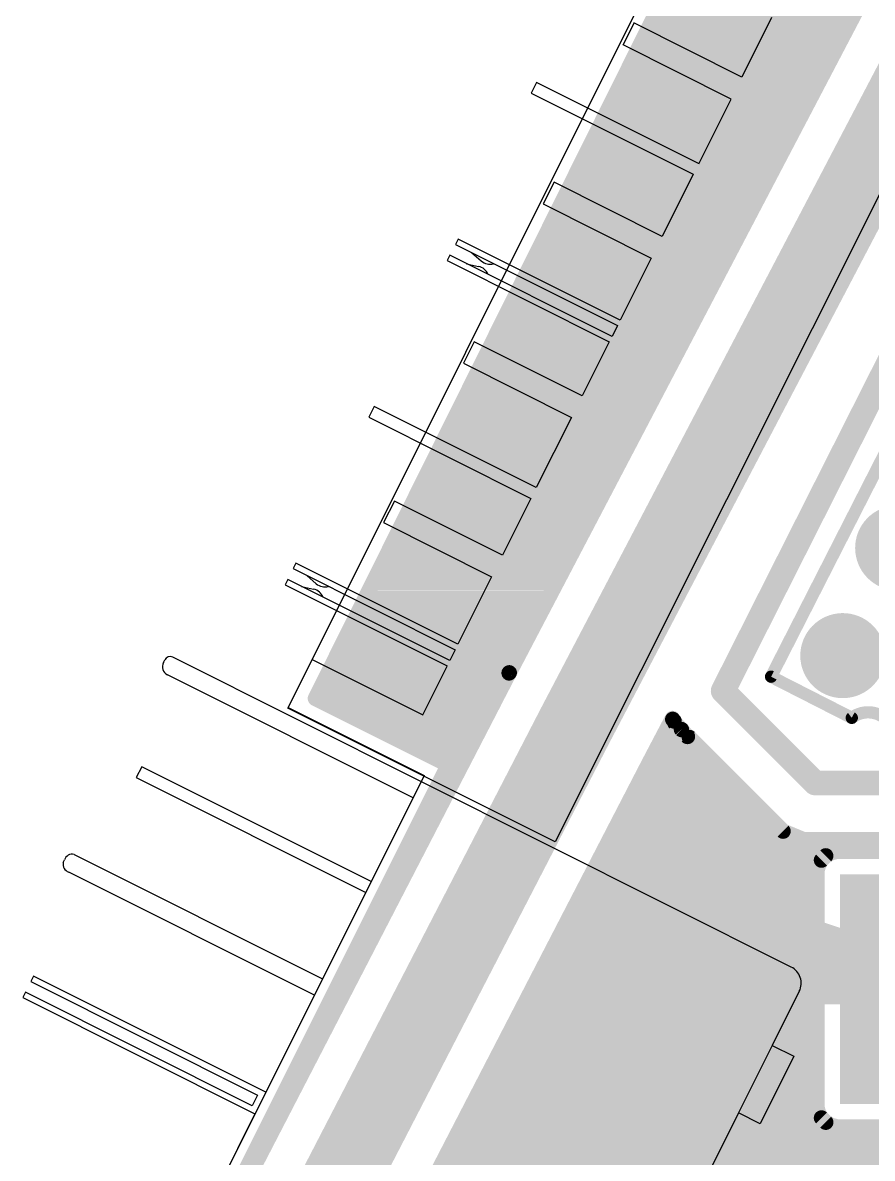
# Model space of a CAD drawing. Extents: x 0 to 110, y 0 to 76.
# Drawn here: x 3.75 to 17.82, y 13.59 to 32.39 of the extents above; entities that cross this region are included whole.
import ezdxf

# ---------------------------------------------------------------- set-up
doc = ezdxf.new("R2010")
doc.units = 0
doc.layers.get('0').update_dxf_attribs({"linetype": 'CONTINUOUS'})
for name, color, linetype in [('1', 22, 'CONTINUOUS'), ('17', 82, 'CONTINUOUS'), ('18', 82, 'CONTINUOUS'), ('21', 253, 'CONTINUOUS'), ('22', 253, 'CONTINUOUS'), ('255', 6, 'CONTINUOUS')]:
    doc.layers.add(name, color=color, linetype=linetype)

# ---------------------------------------------------------------- blocks, each defined once
blk = doc.blocks.new('RECT')
blk.add_solid([(-0.5, -0.5), (0.5, -0.5), (-0.5, 0.5), (0.5, 0.5)])
blk = doc.blocks.new('ROUNDP')
at = {"const_width": 0.5}
blk.add_lwpolyline([(0, -0.25, 1), (0, 0.25, 1), (0, -0.25)], format="xyb", dxfattribs=at)
blk = doc.blocks.new('ROUNDV')
at = {"const_width": 0.5}
blk.add_lwpolyline([(0, -0.25, 1), (0, 0.25, 1), (0, -0.25)], format="xyb", dxfattribs=at)

msp = doc.modelspace()

# ---------------------------------------------------------------- linework, layer by layer
at = {"layer": '1'}
for points, const_width in [([(24.85, 43.55), (12.9, 20.75)], 1.27), ([(23.5275, 43.9813), (11.81, 21.6249)], 0.254), ([(15.35, 21.325), (26.275, 42.975)], 0.4064), ([(8.6, 21.2), (16.9, 37.9)], 0.254), ([(14.2221, 32.512), (17.5162, 32.512)], 0.254), ([(14.0959, 32.258), (17.383, 32.258)], 0.254), ([(13.9697, 32.004), (17.2499, 32.004)], 0.254), ([(13.8434, 31.75), (17.1168, 31.75)], 0.254), ([(13.7172, 31.496), (16.9837, 31.496)], 0.254), ([(13.5909, 31.242), (16.8505, 31.242)], 0.254), ([(13.4647, 30.988), (16.7174, 30.988)], 0.254), ([(13.3385, 30.734), (16.5843, 30.734)], 0.254), ([(13.2122, 30.48), (16.4511, 30.48)], 0.254), ([(13.086, 30.226), (16.318, 30.226)], 0.254), ([(12.9597, 29.972), (16.1849, 29.972)], 0.254), ([(12.8335, 29.718), (16.0518, 29.718)], 0.254), ([(12.7073, 29.464), (15.9186, 29.464)], 0.254), ([(12.581, 29.21), (15.7855, 29.21)], 0.254), ([(12.4548, 28.956), (15.6524, 28.956)], 0.254), ([(12.3285, 28.702), (15.5193, 28.702)], 0.254), ([(12.2023, 28.448), (15.3861, 28.448)], 0.254), ([(12.0761, 28.194), (15.253, 28.194)], 0.254), ([(11.9498, 27.94), (15.1199, 27.94)], 0.254), ([(11.8236, 27.686), (14.9867, 27.686)], 0.254), ([(11.6973, 27.432), (14.8536, 27.432)], 0.254), ([(11.5711, 27.178), (14.7205, 27.178)], 0.254), ([(11.4449, 26.924), (14.5874, 26.924)], 0.254), ([(11.3186, 26.67), (14.4542, 26.67)], 0.254), ([(11.1924, 26.416), (14.3211, 26.416)], 0.254), ([(11.0661, 26.162), (14.188, 26.162)], 0.254), ([(10.9399, 25.908), (14.0549, 25.908)], 0.254), ([(10.8137, 25.654), (13.9217, 25.654)], 0.254), ([(10.6874, 25.4), (13.7886, 25.4)], 0.254), ([(10.5612, 25.146), (13.6555, 25.146)], 0.254), ([(10.4349, 24.892), (13.5223, 24.892)], 0.254), ([(10.3087, 24.638), (13.3892, 24.638)], 0.254), ([(10.1825, 24.384), (13.2561, 24.384)], 0.254), ([(10.0562, 24.13), (13.123, 24.13)], 0.254), ([(9.93, 23.876), (12.9898, 23.876)], 0.254), ([(9.8037, 23.622), (12.8567, 23.622)], 0.254), ([(9.6775, 23.368), (12.7236, 23.368)], 0.254), ([(9.5513, 23.114), (12.5905, 23.114)], 0.254), ([(9.425, 22.86), (12.4573, 22.86)], 0.254), ([(9.2988, 22.606), (12.3242, 22.606)], 0.254), ([(9.1726, 22.352), (12.1911, 22.352)], 0.254), ([(9.0463, 22.098), (12.0579, 22.098)], 0.254), ([(8.9201, 21.844), (11.9248, 21.844)], 0.254), ([(8.7938, 21.59), (11.7902, 21.59)], 0.254), ([(11.8069, 21.6223), (11.6833, 21.3831)], 0.254), ([(11.81, 21.6249), (11.8069, 21.6223)], 0.254), ([(8.6676, 21.336), (11.6586, 21.336)], 0.254), ([(11.6833, 21.3831), (11.5585, 21.1451)], 0.254), ([(16.875, 19.8), (15.35, 21.325)], 0.4064), ([(11.5581, 21.1411), (7.0143, 12.3536)], 0.254), ([(12.9, 20.75), (7.6, 10.5)], 1.27), ([(10.8, 20.1), (8.6, 21.2)], 0.254), ([(11.5585, 21.1451), (11.5581, 21.1411)], 0.254), ([(8.836, 21.082), (11.5276, 21.082)], 0.254), ([(9.344, 20.828), (11.3962, 20.828)], 0.254), ([(14.1167, 20.1168), (14.5108, 20.8687)], 0.254), ([(14.4895, 20.828), (14.5378, 20.828)], 0.254), ([(14.5108, 20.8687), (14.5158, 20.8535)], 0.254), ([(14.5158, 20.8535), (14.5394, 20.8261)], 0.254), ([(14.5394, 20.8261), (14.5533, 20.7926)], 0.254), ([(14.5533, 20.7926), (14.6607, 20.6852)], 0.254), ([(9.852, 20.574), (11.2649, 20.574)], 0.254), ([(14.3563, 20.574), (14.7564, 20.574)], 0.254), ([(14.6607, 20.6852), (14.7597, 20.5702)], 0.254), ([(14.7597, 20.5702), (14.792, 20.5539)], 0.254), ([(14.792, 20.5539), (16.3426, 19.0033)], 0.254), ([(10.36, 20.32), (11.1336, 20.32)], 0.254), ([(14.2232, 20.32), (15.0259, 20.32)], 0.254), ([(7, 12.5), (10.8, 20.1)], 0.254), ([(10.4862, 13.0956), (14.1167, 20.1168)], 0.254), ([(10.783, 20.066), (11.0022, 20.066)], 0.254), ([(14.0904, 20.066), (15.2799, 20.066)], 0.254), ([(10.656, 19.812), (10.8709, 19.812)], 0.254), ([(13.9591, 19.812), (15.5339, 19.812)], 0.254), ([(18.2, 19.8), (16.875, 19.8)], 0.4064), ([(10.529, 19.558), (10.7395, 19.558)], 0.254), ([(13.8278, 19.558), (15.7879, 19.558)], 0.254), ([(10.402, 19.304), (10.6082, 19.304)], 0.254), ([(13.6964, 19.304), (16.0419, 19.304)], 0.254), ([(10.275, 19.05), (10.4769, 19.05)], 0.254), ([(13.5651, 19.05), (16.2959, 19.05)], 0.254), ([(16.3426, 19.0033), (16.6881, 18.8602)], 0.254), ([(16.6881, 18.8602), (18.3869, 18.8602)], 0.254), ([(10.148, 18.796), (10.3455, 18.796)], 0.254), ([(13.4337, 18.796), (24.1473, 18.796)], 0.254), ([(17.2332, 18.6713), (17.1363, 18.6454)], 0.254), ([(18.5564, 18.6713), (17.2332, 18.6713)], 0.254), ([(10.021, 18.542), (10.2142, 18.542)], 0.254), ([(13.3024, 18.542), (16.9962, 18.542)], 0.254), ([(16.9785, 18.5243), (16.9283, 18.4374)], 0.254), ([(17.0494, 18.5952), (16.9785, 18.5243)], 0.254), ([(17.1363, 18.6454), (17.0494, 18.5952)], 0.254), ([(16.9283, 18.4374), (16.9024, 18.3405)], 0.254), ([(16.9024, 18.3405), (16.9024, 16.5173)], 0.254), ([(9.894, 18.288), (10.0829, 18.288)], 0.254), ([(13.1711, 18.288), (16.9024, 18.288)], 0.254), ([(9.767, 18.034), (9.9515, 18.034)], 0.254), ([(13.0397, 18.034), (16.9024, 18.034)], 0.254), ([(9.64, 17.78), (9.8202, 17.78)], 0.254), ([(12.9084, 17.78), (16.9024, 17.78)], 0.254), ([(18.6834, 16.3903), (15.3897, 17.5109)], 1.016), ([(9.513, 17.526), (9.6889, 17.526)], 0.254), ([(12.7771, 17.526), (16.9024, 17.526)], 0.254), ([(9.386, 17.272), (9.5575, 17.272)], 0.254), ([(12.6457, 17.272), (16.9024, 17.272)], 0.254), ([(9.259, 17.018), (9.4262, 17.018)], 0.254), ([(12.5144, 17.018), (16.9024, 17.018)], 0.254), ([(9.132, 16.764), (9.2948, 16.764)], 0.254), ([(12.3831, 16.764), (16.9024, 16.764)], 0.254), ([(9.005, 16.51), (9.1635, 16.51)], 0.254), ([(12.2517, 16.51), (18.5563, 16.51)], 0.254), ([(16.9024, 16.5173), (18.5563, 16.5173)], 0.254), ([(8.878, 16.256), (9.0322, 16.256)], 0.254), ([(12.1204, 16.256), (16.9024, 16.256)], 0.254), ([(18.5563, 16.2633), (16.9024, 16.2633)], 0.254), ([(16.9024, 16.2633), (16.9024, 14.4402)], 0.254), ([(8.751, 16.002), (8.9008, 16.002)], 0.254), ([(11.989, 16.002), (16.9024, 16.002)], 0.254), ([(8.624, 15.748), (8.7695, 15.748)], 0.254), ([(11.8577, 15.748), (16.9024, 15.748)], 0.254), ([(8.497, 15.494), (8.6382, 15.494)], 0.254), ([(11.7264, 15.494), (16.9024, 15.494)], 0.254), ([(8.37, 15.24), (8.5068, 15.24)], 0.254), ([(11.595, 15.24), (16.9024, 15.24)], 0.254), ([(8.243, 14.986), (8.3755, 14.986)], 0.254), ([(11.4637, 14.986), (16.9024, 14.986)], 0.254), ([(8.116, 14.732), (8.2441, 14.732)], 0.254), ([(11.3324, 14.732), (16.9024, 14.732)], 0.254), ([(7.989, 14.478), (8.1128, 14.478)], 0.254), ([(11.201, 14.478), (16.9024, 14.478)], 0.254), ([(16.9024, 14.4402), (16.9283, 14.3433)], 0.254), ([(7.862, 14.224), (7.9815, 14.224)], 0.254), ([(11.0697, 14.224), (17.0109, 14.224)], 0.254), ([(16.9283, 14.3433), (16.9785, 14.2564)], 0.254), ([(16.9785, 14.2564), (17.0494, 14.1855)], 0.254), ([(17.0494, 14.1855), (17.1363, 14.1353)], 0.254), ([(17.1363, 14.1353), (17.2332, 14.1093)], 0.254), ([(17.2332, 14.1093), (18.5564, 14.1093)], 0.254), ([(7.735, 13.97), (7.8501, 13.97)], 0.254), ([(10.9383, 13.97), (24.162, 13.97)], 0.254), ([(7.608, 13.716), (7.7188, 13.716)], 0.254), ([(10.807, 13.716), (35.0904, 13.716)], 0.254), ([(7.481, 13.462), (7.5875, 13.462)], 0.254), ([(10.6757, 13.462), (35.0831, 13.462)], 0.254)]:
    msp.add_lwpolyline(points, dxfattribs=dict(at, const_width=const_width))
for points, const_width in [([(14.2221, 32.5755, 1), (14.2221, 32.4485)], 0.127), ([(17.5162, 32.4485, 1), (17.5162, 32.5755)], 0.127), ([(14.0959, 32.3215, 1), (14.0959, 32.1945)], 0.127), ([(17.383, 32.1945, 1), (17.383, 32.3215)], 0.127), ([(13.9697, 32.0675, 1), (13.9697, 31.9405)], 0.127), ([(17.2499, 31.9405, 1), (17.2499, 32.0675)], 0.127), ([(13.8434, 31.8135, 1), (13.8434, 31.6865)], 0.127), ([(17.1168, 31.6865, 1), (17.1168, 31.8135)], 0.127), ([(13.7172, 31.5595, 1), (13.7172, 31.4325)], 0.127), ([(16.9837, 31.4325, 1), (16.9837, 31.5595)], 0.127), ([(13.5909, 31.3055, 1), (13.5909, 31.1785)], 0.127), ([(16.8505, 31.1785, 1), (16.8505, 31.3055)], 0.127), ([(13.4647, 31.0515, 1), (13.4647, 30.9245)], 0.127), ([(16.7174, 30.9245, 1), (16.7174, 31.0515)], 0.127), ([(13.3385, 30.7975, 1), (13.3385, 30.6705)], 0.127), ([(16.5843, 30.6705, 1), (16.5843, 30.7975)], 0.127), ([(13.2122, 30.5435, 1), (13.2122, 30.4165)], 0.127), ([(16.4511, 30.4165, 1), (16.4511, 30.5435)], 0.127), ([(13.086, 30.2895, 1), (13.086, 30.1625)], 0.127), ([(16.318, 30.1625, 1), (16.318, 30.2895)], 0.127), ([(12.9597, 30.0355, 1), (12.9597, 29.9085)], 0.127), ([(16.1849, 29.9085, 1), (16.1849, 30.0355)], 0.127), ([(12.8335, 29.7815, 1), (12.8335, 29.6545)], 0.127), ([(16.0518, 29.6545, 1), (16.0518, 29.7815)], 0.127), ([(12.7073, 29.5275, 1), (12.7073, 29.4005)], 0.127), ([(15.9186, 29.4005, 1), (15.9186, 29.5275)], 0.127), ([(12.581, 29.2735, 1), (12.581, 29.1465)], 0.127), ([(15.7855, 29.1465, 1), (15.7855, 29.2735)], 0.127), ([(12.4548, 29.0195, 1), (12.4548, 28.8925)], 0.127), ([(15.6524, 28.8925, 1), (15.6524, 29.0195)], 0.127), ([(12.3285, 28.7655, 1), (12.3285, 28.6385)], 0.127), ([(15.5193, 28.6385, 1), (15.5193, 28.7655)], 0.127), ([(12.2023, 28.5115, 1), (12.2023, 28.3845)], 0.127), ([(15.3861, 28.3845, 1), (15.3861, 28.5115)], 0.127), ([(12.0761, 28.2575, 1), (12.0761, 28.1305)], 0.127), ([(15.253, 28.1305, 1), (15.253, 28.2575)], 0.127), ([(11.9498, 28.0035, 1), (11.9498, 27.8765)], 0.127), ([(15.1199, 27.8765, 1), (15.1199, 28.0035)], 0.127), ([(11.8236, 27.7495, 1), (11.8236, 27.6225)], 0.127), ([(14.9867, 27.6225, 1), (14.9867, 27.7495)], 0.127), ([(11.6973, 27.4955, 1), (11.6973, 27.3685)], 0.127), ([(14.8536, 27.3685, 1), (14.8536, 27.4955)], 0.127), ([(11.5711, 27.2415, 1), (11.5711, 27.1145)], 0.127), ([(14.7205, 27.1145, 1), (14.7205, 27.2415)], 0.127), ([(11.4449, 26.9875, 1), (11.4449, 26.8605)], 0.127), ([(14.5874, 26.8605, 1), (14.5874, 26.9875)], 0.127), ([(11.3186, 26.7335, 1), (11.3186, 26.6065)], 0.127), ([(14.4542, 26.6065, 1), (14.4542, 26.7335)], 0.127), ([(11.1924, 26.4795, 1), (11.1924, 26.3525)], 0.127), ([(14.3211, 26.3525, 1), (14.3211, 26.4795)], 0.127), ([(11.0661, 26.2255, 1), (11.0661, 26.0985)], 0.127), ([(14.188, 26.0985, 1), (14.188, 26.2255)], 0.127), ([(10.9399, 25.9715, 1), (10.9399, 25.8445)], 0.127), ([(14.0549, 25.8445, 1), (14.0549, 25.9715)], 0.127), ([(10.8137, 25.7175, 1), (10.8137, 25.5905)], 0.127), ([(13.9217, 25.5905, 1), (13.9217, 25.7175)], 0.127), ([(10.6874, 25.4635, 1), (10.6874, 25.3365)], 0.127), ([(13.7886, 25.3365, 1), (13.7886, 25.4635)], 0.127), ([(10.5612, 25.2095, 1), (10.5612, 25.0825)], 0.127), ([(13.6555, 25.0825, 1), (13.6555, 25.2095)], 0.127), ([(10.4349, 24.9555, 1), (10.4349, 24.8285)], 0.127), ([(13.5223, 24.8285, 1), (13.5223, 24.9555)], 0.127), ([(10.3087, 24.7015, 1), (10.3087, 24.5745)], 0.127), ([(13.3892, 24.5745, 1), (13.3892, 24.7015)], 0.127), ([(10.1825, 24.4475, 1), (10.1825, 24.3205)], 0.127), ([(13.2561, 24.3205, 1), (13.2561, 24.4475)], 0.127), ([(10.0562, 24.1935, 1), (10.0562, 24.0665)], 0.127), ([(13.123, 24.0665, 1), (13.123, 24.1935)], 0.127), ([(9.93, 23.9395, 1), (9.93, 23.8125)], 0.127), ([(12.9898, 23.8125, 1), (12.9898, 23.9395)], 0.127), ([(9.8037, 23.6855, 1), (9.8037, 23.5585)], 0.127), ([(12.8567, 23.5585, 1), (12.8567, 23.6855)], 0.127), ([(9.6775, 23.4315, 1), (9.6775, 23.3045)], 0.127), ([(12.7236, 23.3045, 1), (12.7236, 23.4315)], 0.127), ([(9.5513, 23.1775, 1), (9.5513, 23.0505)], 0.127), ([(12.5905, 23.0505, 1), (12.5905, 23.1775)], 0.127), ([(9.425, 22.9235, 1), (9.425, 22.7965)], 0.127), ([(12.4573, 22.7965, 1), (12.4573, 22.9235)], 0.127), ([(9.2988, 22.6695, 1), (9.2988, 22.5425)], 0.127), ([(12.3242, 22.5425, 1), (12.3242, 22.6695)], 0.127), ([(9.1726, 22.4155, 1), (9.1726, 22.2885)], 0.127), ([(12.1911, 22.2885, 1), (12.1911, 22.4155)], 0.127), ([(9.0463, 22.1615, 1), (9.0463, 22.0345)], 0.127), ([(12.0579, 22.0345, 1), (12.0579, 22.1615)], 0.127), ([(8.9201, 21.9075, 1), (8.9201, 21.7805)], 0.127), ([(11.9248, 21.7805, 1), (11.9248, 21.9075)], 0.127), ([(8.7938, 21.6535, 1), (8.7938, 21.5265)], 0.127), ([(11.766, 21.6709, 1), (11.8479, 21.5738)], 0.127), ([(11.7537, 21.6544, 1), (11.8662, 21.5954)], 0.127), ([(11.8634, 21.5932, 1), (11.7505, 21.6515)], 0.127), ([(11.8509, 21.5763, 1), (11.769, 21.6734)], 0.127), ([(11.7902, 21.5265, 1), (11.7902, 21.6535)], 0.127), ([(8.6676, 21.3995, 1), (8.6676, 21.2725)], 0.127), ([(11.6268, 21.4123, 1), (11.7397, 21.3539)], 0.127), ([(11.7395, 21.3536, 1), (11.627, 21.4126)], 0.127), ([(11.6586, 21.2725, 1), (11.6586, 21.3995)], 0.127), ([(15.2593, 21.3708, 1), (15.4407, 21.2792)], 0.2032), ([(15.4218, 21.3968, 1), (15.2782, 21.2532)], 0.2032), ([(8.6284, 21.2568, 1), (8.5716, 21.1432)], 0.127), ([(8.5431, 21.2283, 1), (8.6569, 21.1717)], 0.127), ([(11.6217, 21.1394, 1), (11.4953, 21.1508)], 0.127), ([(11.6145, 21.112, 1), (11.5017, 21.1703)], 0.127), ([(13.182, 20.6042, 1), (12.618, 20.8958)], 0.635), ([(8.836, 21.1455, 1), (8.836, 21.0185)], 0.127), ([(11.4949, 21.1468, 1), (11.6214, 21.1355)], 0.127), ([(11.5023, 21.1746, 1), (11.6147, 21.1156)], 0.127), ([(11.5276, 21.0185, 1), (11.5276, 21.1455)], 0.127), ([(12.6188, 20.8974, 1), (13.1812, 20.6026)], 0.635), ([(9.344, 20.8915, 1), (9.344, 20.7645)], 0.127), ([(11.3962, 20.7645, 1), (11.3962, 20.8915)], 0.127), ([(14.4895, 20.8915, 1), (14.4895, 20.7645)], 0.127), ([(14.5711, 20.8886, 1), (14.4505, 20.8489)], 0.127), ([(14.5639, 20.895, 1), (14.4677, 20.8121)], 0.127), ([(14.567, 20.8392, 1), (14.4546, 20.8982)], 0.127), ([(14.4555, 20.8337, 1), (14.5761, 20.8734)], 0.127), ([(14.5981, 20.8504, 1), (14.4808, 20.8018)], 0.127), ([(14.5982, 20.8375, 1), (14.5084, 20.7477)], 0.127), ([(14.4913, 20.7847, 1), (14.5875, 20.8675)], 0.127), ([(14.4946, 20.7683, 1), (14.6119, 20.8169)], 0.127), ([(14.5378, 20.7645, 1), (14.5378, 20.8915)], 0.127), ([(9.852, 20.6375, 1), (9.852, 20.5105)], 0.127), ([(11.2649, 20.5105, 1), (11.2649, 20.6375)], 0.127), ([(14.3563, 20.6375, 1), (14.3563, 20.5105)], 0.127), ([(14.7088, 20.7267, 1), (14.6125, 20.6438)], 0.127), ([(14.6158, 20.6403, 1), (14.7056, 20.7302)], 0.127), ([(14.7883, 20.6269, 1), (14.7311, 20.5135)], 0.127), ([(14.8369, 20.5988, 1), (14.7471, 20.509)], 0.127), ([(14.7564, 20.5105, 1), (14.7564, 20.6375)], 0.127), ([(14.7116, 20.5288, 1), (14.8078, 20.6116)], 0.127), ([(14.7634, 20.4972, 1), (14.8206, 20.6106)], 0.127), ([(10.36, 20.3835, 1), (10.36, 20.2565)], 0.127), ([(11.1336, 20.2565, 1), (11.1336, 20.3835)], 0.127), ([(14.2232, 20.3835, 1), (14.2232, 20.2565)], 0.127), ([(15.0259, 20.2565, 1), (15.0259, 20.3835)], 0.127), ([(10.783, 20.1295, 1), (10.783, 20.0025)], 0.127), ([(10.8568, 20.0716, 1), (10.7432, 20.1284)], 0.127), ([(10.7716, 20.0432, 1), (10.8284, 20.1568)], 0.127), ([(11.0022, 20.0025, 1), (11.0022, 20.1295)], 0.127), ([(14.0904, 20.1295, 1), (14.0904, 20.0025)], 0.127), ([(14.0604, 20.1462, 1), (14.1729, 20.0873)], 0.127), ([(14.1731, 20.0876, 1), (14.0603, 20.1459)], 0.127), ([(15.2799, 20.0025, 1), (15.2799, 20.1295)], 0.127), ([(10.656, 19.8755, 1), (10.656, 19.7485)], 0.127), ([(10.8709, 19.7485, 1), (10.8709, 19.8755)], 0.127), ([(13.9591, 19.8755, 1), (13.9591, 19.7485)], 0.127), ([(15.5339, 19.7485, 1), (15.5339, 19.8755)], 0.127), ([(16.875, 19.9016, 1), (16.875, 19.6984)], 0.2032), ([(16.8032, 19.7282, 1), (16.9468, 19.8718)], 0.2032), ([(10.529, 19.6215, 1), (10.529, 19.4945)], 0.127), ([(10.7395, 19.4945, 1), (10.7395, 19.6215)], 0.127), ([(13.8278, 19.6215, 1), (13.8278, 19.4945)], 0.127), ([(15.7879, 19.4945, 1), (15.7879, 19.6215)], 0.127), ([(10.402, 19.3675, 1), (10.402, 19.2405)], 0.127), ([(10.6082, 19.2405, 1), (10.6082, 19.3675)], 0.127), ([(13.6964, 19.3675, 1), (13.6964, 19.2405)], 0.127), ([(16.0419, 19.2405, 1), (16.0419, 19.3675)], 0.127), ([(10.275, 19.1135, 1), (10.275, 18.9865)], 0.127), ([(10.4769, 18.9865, 1), (10.4769, 19.1135)], 0.127), ([(13.5651, 19.1135, 1), (13.5651, 18.9865)], 0.127), ([(16.2959, 18.9865, 1), (16.2959, 19.1135)], 0.127), ([(16.3669, 19.0619, 1), (16.3183, 18.9446)], 0.127), ([(16.2977, 18.9584, 1), (16.3875, 19.0482)], 0.127), ([(16.6881, 18.9237, 1), (16.6881, 18.7967)], 0.127), ([(10.148, 18.8595, 1), (10.148, 18.7325)], 0.127), ([(10.3455, 18.7325, 1), (10.3455, 18.8595)], 0.127), ([(13.4337, 18.8595, 1), (13.4337, 18.7325)], 0.127), ([(16.6638, 18.8015, 1), (16.7124, 18.9189)], 0.127), ([(17.2332, 18.7348, 1), (17.2332, 18.6078)], 0.127), ([(17.2496, 18.61, 1), (17.2168, 18.7327)], 0.127), ([(10.021, 18.6055, 1), (10.021, 18.4785)], 0.127), ([(10.2142, 18.4785, 1), (10.2142, 18.6055)], 0.127), ([(13.3024, 18.6055, 1), (13.3024, 18.4785)], 0.127), ([(16.9336, 18.5692, 1), (17.0234, 18.4794)], 0.127), ([(17.0335, 18.4925, 1), (16.9235, 18.556)], 0.127), ([(17.0177, 18.6502, 1), (17.0812, 18.5402)], 0.127), ([(16.9962, 18.4785, 1), (16.9962, 18.6055)], 0.127), ([(17.0943, 18.5503, 1), (17.0045, 18.6401)], 0.127), ([(17.1199, 18.7067, 1), (17.1527, 18.584)], 0.127), ([(17.168, 18.5904, 1), (17.1045, 18.7004)], 0.127), ([(16.841, 18.3569, 1), (16.9637, 18.3241)], 0.127), ([(16.9659, 18.3405, 1), (16.8389, 18.3405)], 0.127), ([(16.8733, 18.4692, 1), (16.9833, 18.4056)], 0.127), ([(16.9897, 18.421, 1), (16.867, 18.4538)], 0.127), ([(9.894, 18.3515, 1), (9.894, 18.2245)], 0.127), ([(10.0829, 18.2245, 1), (10.0829, 18.3515)], 0.127), ([(13.1711, 18.3515, 1), (13.1711, 18.2245)], 0.127), ([(16.9024, 18.2245, 1), (16.9024, 18.3515)], 0.127), ([(9.767, 18.0975, 1), (9.767, 17.9705)], 0.127), ([(9.9515, 17.9705, 1), (9.9515, 18.0975)], 0.127), ([(13.0397, 18.0975, 1), (13.0397, 17.9705)], 0.127), ([(16.9024, 17.9705, 1), (16.9024, 18.0975)], 0.127), ([(9.64, 17.8435, 1), (9.64, 17.7165)], 0.127), ([(9.8202, 17.7165, 1), (9.8202, 17.8435)], 0.127), ([(12.9084, 17.8435, 1), (12.9084, 17.7165)], 0.127), ([(15.4715, 17.7513, 1), (15.3079, 17.2704)], 0.508), ([(16.9024, 17.7165, 1), (16.9024, 17.8435)], 0.127), ([(9.513, 17.5895, 1), (9.513, 17.4625)], 0.127), ([(9.6889, 17.4625, 1), (9.6889, 17.5895)], 0.127), ([(12.7771, 17.5895, 1), (12.7771, 17.4625)], 0.127), ([(16.9024, 17.4625, 1), (16.9024, 17.5895)], 0.127), ([(9.386, 17.3355, 1), (9.386, 17.2085)], 0.127), ([(9.5575, 17.2085, 1), (9.5575, 17.3355)], 0.127), ([(12.6457, 17.3355, 1), (12.6457, 17.2085)], 0.127), ([(16.9024, 17.2085, 1), (16.9024, 17.3355)], 0.127), ([(9.259, 17.0815, 1), (9.259, 16.9545)], 0.127), ([(9.4262, 16.9545, 1), (9.4262, 17.0815)], 0.127), ([(12.5144, 17.0815, 1), (12.5144, 16.9545)], 0.127), ([(16.9024, 16.9545, 1), (16.9024, 17.0815)], 0.127), ([(9.132, 16.8275, 1), (9.132, 16.7005)], 0.127), ([(9.2948, 16.7005, 1), (9.2948, 16.8275)], 0.127), ([(12.3831, 16.8275, 1), (12.3831, 16.7005)], 0.127), ([(16.9024, 16.7005, 1), (16.9024, 16.8275)], 0.127), ([(9.005, 16.5735, 1), (9.005, 16.4465)], 0.127), ([(9.1635, 16.4465, 1), (9.1635, 16.5735)], 0.127), ([(12.2517, 16.5735, 1), (12.2517, 16.4465)], 0.127), ([(16.9024, 16.5808, 1), (16.9024, 16.4538)], 0.127), ([(16.8389, 16.5173, 1), (16.9659, 16.5173)], 0.127), ([(8.878, 16.3195, 1), (8.878, 16.1925)], 0.127), ([(9.0322, 16.1925, 1), (9.0322, 16.3195)], 0.127), ([(12.1204, 16.3195, 1), (12.1204, 16.1925)], 0.127), ([(16.9024, 16.3268, 1), (16.9024, 16.1998)], 0.127), ([(16.9659, 16.2633, 1), (16.8389, 16.2633)], 0.127), ([(16.9024, 16.1925, 1), (16.9024, 16.3195)], 0.127), ([(8.751, 16.0655, 1), (8.751, 15.9385)], 0.127), ([(8.9008, 15.9385, 1), (8.9008, 16.0655)], 0.127), ([(11.989, 16.0655, 1), (11.989, 15.9385)], 0.127), ([(16.9024, 15.9385, 1), (16.9024, 16.0655)], 0.127), ([(8.624, 15.8115, 1), (8.624, 15.6845)], 0.127), ([(8.7695, 15.6845, 1), (8.7695, 15.8115)], 0.127), ([(11.8577, 15.8115, 1), (11.8577, 15.6845)], 0.127), ([(16.9024, 15.6845, 1), (16.9024, 15.8115)], 0.127), ([(8.497, 15.5575, 1), (8.497, 15.4305)], 0.127), ([(8.6382, 15.4305, 1), (8.6382, 15.5575)], 0.127), ([(11.7264, 15.5575, 1), (11.7264, 15.4305)], 0.127), ([(16.9024, 15.4305, 1), (16.9024, 15.5575)], 0.127), ([(8.37, 15.3035, 1), (8.37, 15.1765)], 0.127), ([(8.5068, 15.1765, 1), (8.5068, 15.3035)], 0.127), ([(11.595, 15.3035, 1), (11.595, 15.1765)], 0.127), ([(16.9024, 15.1765, 1), (16.9024, 15.3035)], 0.127), ([(8.243, 15.0495, 1), (8.243, 14.9225)], 0.127), ([(8.3755, 14.9225, 1), (8.3755, 15.0495)], 0.127), ([(11.4637, 15.0495, 1), (11.4637, 14.9225)], 0.127), ([(16.9024, 14.9225, 1), (16.9024, 15.0495)], 0.127), ([(8.116, 14.7955, 1), (8.116, 14.6685)], 0.127), ([(8.2441, 14.6685, 1), (8.2441, 14.7955)], 0.127), ([(11.3324, 14.7955, 1), (11.3324, 14.6685)], 0.127), ([(16.9024, 14.6685, 1), (16.9024, 14.7955)], 0.127), ([(7.989, 14.5415, 1), (7.989, 14.4145)], 0.127), ([(8.1128, 14.4145, 1), (8.1128, 14.5415)], 0.127), ([(11.201, 14.5415, 1), (11.201, 14.4145)], 0.127), ([(16.9637, 14.4566, 1), (16.841, 14.4237)], 0.127), ([(16.8389, 14.4402, 1), (16.9659, 14.4402)], 0.127), ([(16.9024, 14.4145, 1), (16.9024, 14.5415)], 0.127), ([(7.862, 14.2875, 1), (7.862, 14.1605)], 0.127), ([(7.9815, 14.1605, 1), (7.9815, 14.2875)], 0.127), ([(11.0697, 14.2875, 1), (11.0697, 14.1605)], 0.127), ([(16.9833, 14.375, 1), (16.8733, 14.3115)], 0.127), ([(16.867, 14.3268, 1), (16.9897, 14.3597)], 0.127), ([(17.0234, 14.3013, 1), (16.9336, 14.2115)], 0.127), ([(16.9235, 14.2246, 1), (17.0335, 14.2882)], 0.127), ([(17.0812, 14.2405, 1), (17.0177, 14.1305)], 0.127), ([(17.0045, 14.1406, 1), (17.0943, 14.2304)], 0.127), ([(17.0109, 14.1605, 1), (17.0109, 14.2875)], 0.127), ([(17.1527, 14.1966, 1), (17.1199, 14.074)], 0.127), ([(17.1045, 14.0803, 1), (17.168, 14.1903)], 0.127), ([(17.2332, 14.1728, 1), (17.2332, 14.0458)], 0.127), ([(17.2168, 14.048, 1), (17.2496, 14.1707)], 0.127), ([(7.735, 14.0335, 1), (7.735, 13.9065)], 0.127), ([(7.8501, 13.9065, 1), (7.8501, 14.0335)], 0.127), ([(10.9383, 14.0335, 1), (10.9383, 13.9065)], 0.127), ([(7.608, 13.7795, 1), (7.608, 13.6525)], 0.127), ([(7.7188, 13.6525, 1), (7.7188, 13.7795)], 0.127), ([(10.807, 13.7795, 1), (10.807, 13.6525)], 0.127), ([(7.481, 13.5255, 1), (7.481, 13.3985)], 0.127), ([(7.5875, 13.3985, 1), (7.5875, 13.5255)], 0.127), ([(10.6757, 13.5255, 1), (10.6757, 13.3985)], 0.127)]:
    msp.add_lwpolyline(points, format="xyb", dxfattribs=dict(at, const_width=const_width))
at = {"layer": '21'}
for p, q in [((11.1901, 28.5752), (11.3465, 28.4409)), ((11.1005, 28.3963), (11.3018, 28.3515))]:
    msp.add_line(p, q, dxfattribs=at)
at = {"layer": '21', "const_width": 0.2032}
for points in [[(21.4558, 31.9849), (16.1441, 21.5601)], [(16.1441, 21.5601), (17.4806, 20.8791)]]:
    msp.add_lwpolyline(points, dxfattribs=at)
at = {"layer": '21'}
for points, const_width in [([(16.1671, 21.6054, 1), (16.121, 21.5148)], 0.1016), ([(16.0988, 21.5832, 1), (16.1893, 21.537)], 0.1016), ([(18.1934, 20.5159, 0.6321), (17.4806, 20.8791)], 0.2032), ([(17.4496, 20.9194, 1), (17.5116, 20.8389)], 0.1016), ([(17.4575, 20.8338, 1), (17.5036, 20.9244)], 0.1016)]:
    msp.add_lwpolyline(points, format="xyb", dxfattribs=dict(at, const_width=const_width))
for centre, start, end in [((11.4892, 28.6071), 229.3638, 285.5088), ((11.2541, 28.1377), 21.2915, 77.4364)]:
    msp.add_arc(centre, 0.219, start, end, dxfattribs=at)
at = {"layer": '22'}
for p, q in [((21.0779, 35.814), (12.5705, 18.8251)), ((13.6966, 32.0172), (13.8757, 32.3748)), ((15.6602, 31.4854), (13.8719, 32.3809)), ((16.1527, 32.4689), (15.6602, 31.4854)), ((15.4849, 31.1217), (13.6966, 32.0172)), ((12.2613, 31.398), (12.1718, 31.2192)), ((14.9438, 30.0547), (12.2613, 31.398)), ((12.1718, 31.2192), (14.8542, 29.8759)), ((14.9476, 30.0487), (15.4849, 31.1217)), ((12.551, 29.7431), (12.3719, 29.3855)), ((14.3393, 28.8476), (12.551, 29.7431)), ((14.8542, 29.8759), (14.3393, 28.8476)), ((12.3719, 29.3855), (14.1602, 28.4899)), ((10.9628, 28.8049), (10.918, 28.7155)), ((13.6453, 27.4617), (10.9628, 28.8049)), ((10.918, 28.7155), (13.6005, 27.3723)), ((10.8285, 28.5367), (10.7837, 28.4473)), ((10.7837, 28.4473), (13.4662, 27.104)), ((13.511, 27.1934), (10.8285, 28.5367)), ((14.1602, 28.4899), (13.6453, 27.4617)), ((13.6005, 27.3723), (13.511, 27.1934)), ((11.2301, 27.1054), (11.051, 26.7477)), ((13.0184, 26.2099), (11.2301, 27.1054)), ((13.4662, 27.104), (13.0184, 26.2099)), ((11.051, 26.7477), (12.8393, 25.8522)), ((9.5748, 26.0331), (9.4852, 25.8542)), ((12.2572, 24.6898), (9.5748, 26.0331)), ((9.4852, 25.8542), (12.1677, 24.511)), ((12.8393, 25.8522), (12.2572, 24.6898)), ((9.9092, 24.4676), (9.7301, 24.11)), ((11.6975, 23.5721), (9.9092, 24.4676)), ((12.1677, 24.511), (11.6975, 23.5721)), ((9.7301, 24.11), (11.5184, 23.2144)), ((8.2763, 23.44), (8.2315, 23.3506)), ((8.2315, 23.3506), (10.914, 22.0073)), ((10.9587, 22.0967), (8.2763, 23.44)), ((8.1419, 23.1718), (8.0972, 23.0824)), ((10.8244, 21.8285), (8.1419, 23.1718)), ((8.4588, 23.2326), (8.6153, 23.0984)), ((11.5184, 23.2144), (10.9587, 22.0967)), ((8.0972, 23.0824), (10.7796, 21.7391)), ((8.3693, 23.0538), (8.5705, 23.0089)), ((10.914, 22.0073), (10.8244, 21.8285)), ((6.0833, 21.7926), (6.1057, 21.8373)), ((16.4779, 16.7551), (6.2399, 21.8819)), ((8.1444, 21.0415), (8.5474, 21.8462)), ((8.5474, 21.8462), (10.3804, 20.9283)), ((10.3804, 20.9283), (10.7834, 21.733)), ((10.2187, 19.554), (6.1503, 21.5913)), ((12.5705, 18.8251), (8.1444, 21.0415)), ((5.7245, 20.071), (5.6349, 19.8922)), ((9.5246, 18.168), (5.7245, 20.071)), ((5.6349, 19.8922), (9.4351, 17.9892)), ((10.2187, 19.554), (9.5246, 18.168)), ((4.6056, 18.6182), (8.7187, 16.5586)), ((4.4266, 18.4842), (4.449, 18.5289)), ((8.5843, 16.2903), (4.5159, 18.3276)), ((9.4351, 17.9892), (8.7187, 16.5586)), ((3.9335, 16.6062), (3.8887, 16.5168)), ((7.7784, 14.6808), (3.9335, 16.6062)), ((3.8887, 16.5168), (7.6442, 14.6362)), ((3.7992, 16.3379), (3.7544, 16.2485)), ((3.7544, 16.2485), (7.5993, 14.3232)), ((7.5546, 14.4574), (3.7992, 16.3379)), ((8.5843, 16.2903), (7.7784, 14.6808)), ((16.6119, 16.3525), (16.1641, 15.4583)), ((16.1641, 15.4583), (15.6044, 14.3406)), ((16.1641, 15.4583), (16.5218, 15.2792)), ((16.5218, 15.2792), (15.9621, 14.1615)), ((7.6442, 14.6362), (7.5546, 14.4574)), ((7.5993, 14.3232), (6.8157, 12.7584)), ((15.6044, 14.3406), (14.3731, 11.8817)), ((15.9621, 14.1615), (15.6044, 14.3406))]:
    msp.add_line(p, q, dxfattribs=at)
for centre, radius, start, end in [((8.5228, 22.7951), 0.219, 21.2915, 77.4364), ((8.7579, 23.2646), 0.219, 229.3638, 285.5088), ((6.1951, 21.7925), 0.1, 63.4005, 153.4005), ((6.2174, 21.7254), 0.15, 153.4, 243.4), ((4.5719, 18.4953), 0.1275, 74.71, 164.71), ((4.5495, 18.4506), 0.1275, 164.71, 254.71), ((16.3436, 16.4868), 0.3, 333.4, 63.4)]:
    msp.add_arc(centre, radius, start, end, dxfattribs=at)
at = {"layer": '255'}
for p, q in [((16.675, 38.125), (8.15, 21.05)), ((8.15, 21.05), (10.4, 19.925)), ((10.4, 19.925), (6.8, 12.725))]:
    msp.add_line(p, q, dxfattribs=at)

# ---------------------------------------------------------------- block references
at = {"layer": '1', "xscale": 2.799999999999999, "yscale": 3.799999999999999, "rotation": 180}
msp.add_blockref('RECT', (18.6834, 16.3903), dxfattribs=at)
at = {"layer": '17', "xscale": 1.407999999999999, "yscale": 1.407999999999999, "rotation": 243}
for p in [(18.2399, 23.6909), (17.3319, 21.9089)]:
    msp.add_blockref('ROUNDP', p, dxfattribs=at)
at = {"layer": '18', "xscale": 1.5, "yscale": 1.5}
msp.add_blockref('ROUNDV', (15.3897, 17.5109), dxfattribs=at)

doc.saveas('drawing.dxf')
